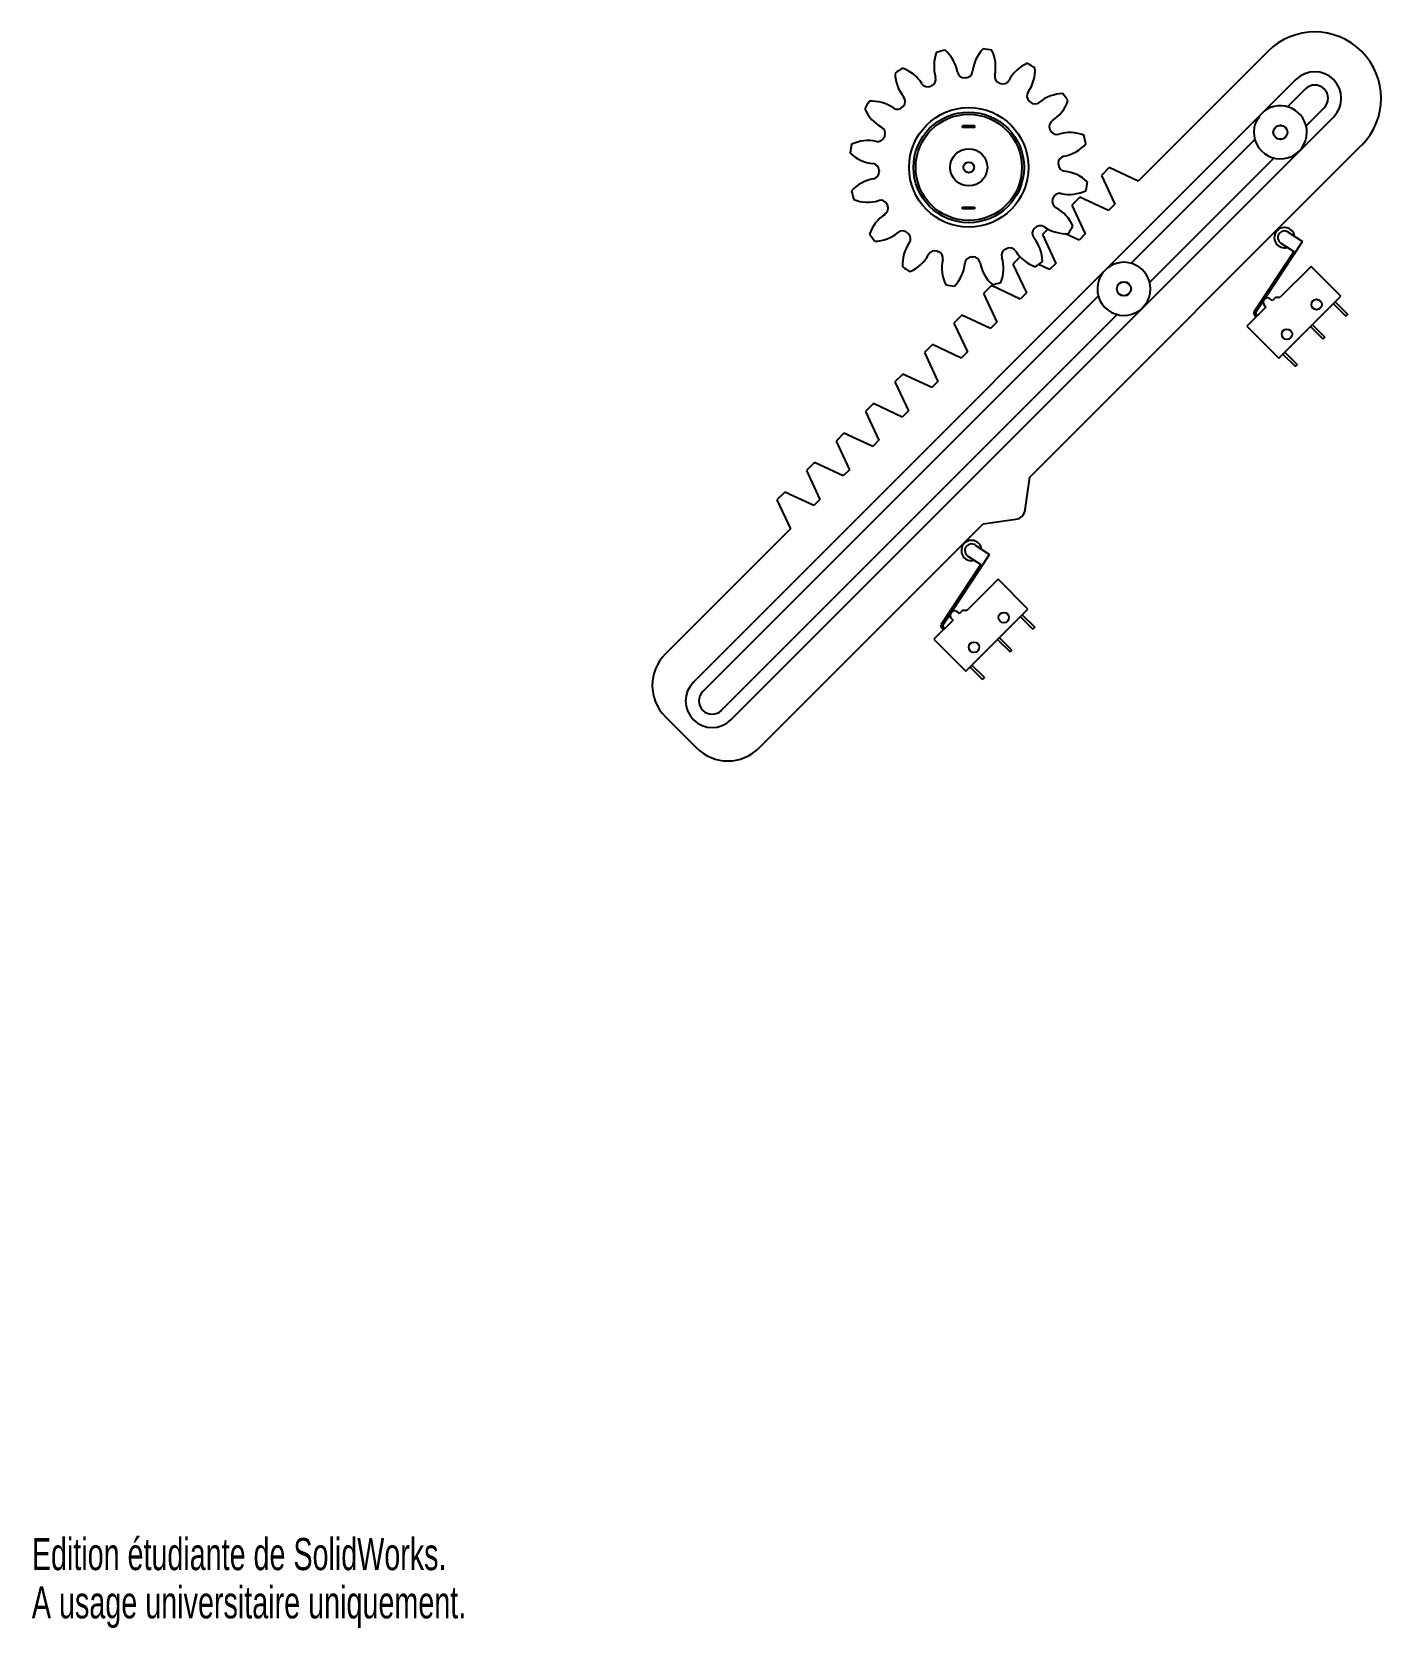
# Model space of a CAD drawing. Extents: x 0 to 152, y 0 to 180.
import ezdxf
from ezdxf.enums import TextEntityAlignment as Align

# ---------------------------------------------------------------- set-up
doc = ezdxf.new("R2010")
doc.units = 0
doc.linetypes.add('SLD-CONTINUE', pattern=[0])
doc.layers.get('0').update_dxf_attribs({"linetype": 'CONTINUOUS'})

msp = doc.modelspace()

# ---------------------------------------------------------------- linework, layer by layer
at = {"color": 7, "linetype": 'SLD-CONTINUE'}
for p, q in [((139.64, 178.09), (125, 163.45)), ((142.83, 174.91), (74.75, 106.84)), ((143.89, 173.85), (141.87, 171.84)), ((143.97, 169.7), (146.01, 171.73)), ((78.99, 102.6), (147.07, 170.67)), ((105.16, 169.49), (105.16, 169.69)), ((106.56, 169.69), (105.16, 169.69)), ((106.56, 169.49), (105.16, 169.49)), ((106.56, 169.49), (106.56, 169.69)), ((138.18, 168.14), (124.19, 154.16)), ((112.77, 130.01), (150.25, 167.49)), ((126.3, 152.02), (140.32, 166.04)), ((121.74, 164.96), (120.85, 164.07)), ((120.85, 164.07), (122.36, 160.82)), ((125, 163.45), (121.74, 164.96)), ((105.16, 160.29), (105.16, 160.49)), ((105.16, 160.49), (106.56, 160.49)), ((106.56, 160.29), (106.56, 160.49)), ((118.41, 161.63), (117.51, 160.74)), ((117.51, 160.74), (119.03, 157.48)), ((121.66, 160.11), (118.41, 161.63)), ((122.36, 160.82), (121.66, 160.11)), ((106.56, 160.29), (105.16, 160.29)), ((114.79, 158.02), (114.18, 157.41)), ((114.18, 157.41), (115.7, 154.15)), ((118.33, 156.78), (116.79, 157.5)), ((119.03, 157.48), (118.33, 156.78)), ((140.9, 157.48), (140.9, 157.48)), ((141.94, 157.69), (143.57, 156.61)), ((138.12, 148.73), (142.58, 155.47)), ((139.28, 150.12), (143.57, 156.61)), ((141.11, 156.44), (142.58, 155.47)), ((111.66, 154.89), (110.85, 154.07)), ((110.85, 154.07), (112.37, 150.82)), ((115, 153.45), (113.75, 154.03)), ((115.7, 154.15), (115, 153.45)), ((144.53, 153.81), (140.99, 150.28)), ((147.89, 150.45), (144.53, 153.81)), ((108.41, 151.64), (107.52, 150.74)), ((111.67, 150.12), (108.41, 151.64)), ((120.5, 150.47), (75.81, 105.78)), ((107.52, 150.74), (109.04, 147.49)), ((112.37, 150.82), (111.67, 150.12)), ((138.29, 148.62), (139.14, 149.91)), ((140.14, 149.92), (139.97, 150.1)), ((140.5, 150.28), (140.14, 149.92)), ((140.99, 150.28), (140.5, 150.28)), ((140.89, 143.45), (147.89, 150.45)), ((148.66, 148.4), (147.25, 149.82)), ((77.93, 103.66), (122.64, 148.36)), ((105.08, 148.3), (104.19, 147.41)), ((108.33, 146.79), (105.08, 148.3)), ((139.44, 149.21), (137.28, 147.06)), ((138.17, 148.29), (138.34, 148.12)), ((138.31, 148.43), (138.48, 148.26)), ((139.26, 149.39), (139.44, 149.21)), ((147.04, 149.6), (148.45, 148.19)), ((104.19, 147.41), (105.7, 144.15)), ((109.04, 147.49), (108.33, 146.79)), ((137.28, 147.06), (140.89, 143.45)), ((144.46, 147.02), (145.87, 145.61)), ((146.08, 145.82), (144.67, 147.24)), ((101.75, 144.97), (100.85, 144.08)), ((105, 143.45), (101.75, 144.97)), ((100.85, 144.08), (102.37, 140.82)), ((105.7, 144.15), (105, 143.45)), ((141.35, 143.91), (142.76, 142.5)), ((142.97, 142.71), (141.56, 144.12)), ((98.42, 141.64), (97.52, 140.75)), ((97.52, 140.75), (99.04, 137.49)), ((101.67, 140.12), (98.42, 141.64)), ((102.37, 140.82), (101.67, 140.12)), ((95.08, 138.31), (94.19, 137.41)), ((94.19, 137.41), (95.71, 134.16)), ((98.34, 136.79), (95.08, 138.31)), ((99.04, 137.49), (98.34, 136.79)), ((91.75, 134.98), (90.86, 134.08)), ((90.86, 134.08), (92.37, 130.83)), ((95.01, 133.46), (91.75, 134.98)), ((95.71, 134.16), (95.01, 133.46)), ((88.42, 131.64), (87.52, 130.75)), ((91.67, 130.13), (88.42, 131.64)), ((87.52, 130.75), (89.04, 127.49)), ((92.37, 130.83), (91.67, 130.13)), ((112.24, 126.3), (112.77, 130.01)), ((85.09, 128.31), (84.19, 127.42)), ((88.34, 126.79), (85.09, 128.31)), ((84.19, 127.42), (85.71, 124.16)), ((89.04, 127.49), (88.34, 126.79)), ((82.18, 99.41), (107.47, 124.71)), ((107.47, 124.71), (111.18, 125.24)), ((85.71, 124.16), (71.57, 110.02)), ((103.92, 114.76), (108.21, 121.26)), ((105.55, 122.12), (105.55, 122.12)), ((105.76, 121.08), (107.22, 120.12)), ((106.59, 122.33), (108.21, 121.26)), ((102.77, 113.38), (107.22, 120.12)), ((109.17, 118.46), (105.64, 114.92)), ((112.53, 115.1), (109.17, 118.46)), ((104.08, 113.86), (101.92, 111.7)), ((102.94, 113.27), (103.79, 114.55)), ((103.9, 114.04), (104.08, 113.86)), ((104.79, 114.57), (104.61, 114.74)), ((105.14, 114.92), (104.79, 114.57)), ((105.64, 114.92), (105.14, 114.92)), ((105.53, 108.1), (112.53, 115.1)), ((111.68, 114.25), (113.1, 112.83)), ((113.31, 113.05), (111.9, 114.46)), ((102.81, 112.94), (102.99, 112.76)), ((102.95, 113.08), (103.13, 112.91)), ((110.73, 110.47), (109.31, 111.88)), ((101.92, 111.7), (105.53, 108.1)), ((109.1, 111.67), (110.52, 110.25)), ((105.99, 108.56), (107.4, 107.14)), ((107.62, 107.35), (106.2, 108.77)), ((71.57, 102.95), (75.1, 99.41))]:
    msp.add_line(p, q, dxfattribs=at)
for points in [[(148.66, 148.4), (148.66, 148.39), (148.63, 148.37), (148.6, 148.34), (148.56, 148.3), (148.52, 148.26), (148.48, 148.22), (148.46, 148.2), (148.45, 148.19)], [(146.08, 145.82), (146.08, 145.81), (146.05, 145.79), (146.02, 145.76), (145.98, 145.71), (145.94, 145.67), (145.9, 145.64), (145.88, 145.62), (145.87, 145.61)], [(142.97, 142.71), (142.96, 142.7), (142.94, 142.68), (142.91, 142.64), (142.87, 142.6), (142.83, 142.56), (142.79, 142.53), (142.77, 142.51), (142.76, 142.5)], [(113.31, 113.05), (113.3, 113.04), (113.28, 113.02), (113.24, 112.98), (113.2, 112.94), (113.16, 112.9), (113.13, 112.87), (113.11, 112.84), (113.1, 112.83)], [(110.73, 110.47), (110.72, 110.46), (110.7, 110.43), (110.66, 110.4), (110.62, 110.36), (110.58, 110.32), (110.55, 110.28), (110.52, 110.26), (110.52, 110.25)], [(107.62, 107.35), (107.61, 107.35), (107.59, 107.32), (107.55, 107.29), (107.51, 107.25), (107.47, 107.21), (107.44, 107.17), (107.41, 107.15), (107.4, 107.14)]]:
    msp.add_lwpolyline(points, dxfattribs=at)
for centre, radius in [((105.86, 164.99), 6.75), ((105.86, 164.99), 6.25), ((105.86, 164.99), 6), ((141.07, 168.95), 0.8), ((141.07, 168.95), 0.787), ((105.86, 164.99), 2.1), ((105.86, 164.99), 0.6), ((123.39, 151.27), 0.8), ((123.39, 151.27), 0.788), ((145.16, 149.5), 0.587), ((141.81, 146.14), 0.587), ((109.81, 114.14), 0.588), ((106.45, 110.78), 0.587)]:
    msp.add_circle(centre, radius, dxfattribs=at)
for centre, radius, start, end in [((144.95, 172.79), 7.5, 315, 135), ((106.26, 176.41), 4.33, 158.608, 196.704), ((105.86, 164.99), 13.5, 101.3619, 105.5999), ((100.32, 174.99), 4.33, 10.2578, 48.3537), ((110.6, 175.39), 4.33, 136.108, 174.204), ((105.86, 164.99), 13.5, 78.8619, 83.0999), ((104.57, 176.34), 4.33, 347.7578, 25.8537), ((114.22, 172.78), 4.33, 113.608, 151.704), ((105.86, 164.99), 13.5, 56.3619, 60.5999), ((105.86, 164.99), 13.5, 123.8619, 128.0999), ((101.86, 175.69), 4.33, 181.108, 219.204), ((96.92, 172.11), 4.33, 32.7578, 70.8537), ((101.35, 174.94), 0.8, 294.3944, 16.704), ((105.37, 175.9), 0.8, 190.2578, 272.5674), ((105.86, 164.99), 10.12, 91.8944, 92.5674), ((105.5, 175.9), 0.8, 271.8944, 354.204), ((109.58, 175.26), 0.8, 167.7578, 250.0674), ((109.02, 175.97), 4.33, 325.2578, 3.3537), ((144.95, 172.79), 3, 315, 135), ((101.23, 174.88), 0.8, 212.7578, 295.0674), ((105.86, 164.99), 10.13, 114.3944, 115.0674), ((105.86, 164.99), 10.12, 69.3944, 70.0674), ((109.71, 175.21), 0.8, 249.3944, 331.704), ((113.23, 173.05), 0.8, 145.2578, 227.5674), ((116.57, 168.99), 4.33, 91.108, 129.204), ((105.86, 164.99), 13.5, 33.8619, 38.0999), ((144.95, 172.79), 1.5, 315, 135), ((105.86, 164.99), 13.5, 146.3619, 150.5999), ((98.07, 173.35), 4.33, 203.608, 241.704), ((94.87, 168.14), 4.33, 55.2578, 93.3537), ((97.8, 172.36), 0.8, 235.2578, 317.5674), ((105.86, 164.99), 10.12, 136.8944, 137.5674), ((97.88, 172.45), 0.8, 316.8944, 39.204), ((105.86, 164.99), 10.13, 46.8944, 47.5674), ((113.33, 172.96), 0.8, 226.8944, 309.204), ((112.98, 173.93), 4.33, 302.7578, 340.8537), ((141.07, 168.95), 3, 0, 127.598), ((95.63, 168.83), 0.8, 339.3944, 61.704), ((115.76, 169.61), 0.8, 122.7578, 205.0674), ((141.07, 168.95), 3, 142.402, 0), ((94.5, 163.7), 4.33, 77.7578, 115.8537), ((95.59, 168.71), 0.8, 257.7578, 340.0674), ((105.86, 164.99), 10.12, 159.3944, 160.0674), ((105.86, 164.99), 10.12, 24.3944, 25.0674), ((115.81, 169.5), 0.8, 204.3944, 286.704), ((117.28, 164.59), 4.33, 68.608, 106.704), ((105.86, 164.99), 13.5, 11.3619, 15.5999), ((105.86, 164.99), 13.5, 168.8619, 173.0999), ((95.46, 169.73), 4.33, 226.108, 264.204), ((116.77, 165.47), 0.8, 100.2578, 182.5674), ((115.86, 170.52), 4.33, 280.2578, 318.3537), ((94.94, 164.62), 0.8, 1.8944, 84.204), ((94.95, 164.5), 0.8, 280.2578, 2.5674), ((105.86, 164.99), 10.12, 181.8944, 182.5674), ((105.86, 164.99), 10.13, 1.8944, 2.5674), ((116.78, 165.35), 0.8, 181.8944, 264.204), ((116.26, 160.24), 4.33, 46.108, 84.204), ((95.86, 159.45), 4.33, 100.2578, 138.3537), ((105.86, 164.99), 13.5, 191.3619, 195.5999), ((117.22, 166.27), 4.33, 257.7578, 295.8537), ((105.86, 164.99), 13.5, 348.8619, 353.0999), ((94.44, 165.39), 4.33, 248.608, 286.704), ((95.91, 160.47), 0.8, 24.3944, 106.704), ((95.96, 160.36), 0.8, 302.7578, 25.0674), ((105.86, 164.99), 10.12, 204.3944, 205.0674), ((116.09, 161.14), 0.8, 159.3944, 241.704), ((105.86, 164.99), 10.13, 339.3944, 340.0674), ((116.13, 161.26), 0.8, 77.7578, 160.0674), ((98.74, 156.04), 4.33, 122.7578, 160.8537), ((113.66, 156.62), 4.33, 23.608, 61.704), ((105.86, 164.99), 13.5, 213.8619, 218.0999), ((95.15, 160.98), 4.33, 271.108, 309.204), ((98.39, 157.01), 0.8, 46.8944, 129.204), ((105.86, 164.99), 10.12, 226.8944, 227.5674), ((98.49, 156.92), 0.8, 325.2578, 47.5674), ((113.84, 157.52), 0.8, 136.8944, 219.204), ((109.86, 154.28), 4.33, 1.108, 39.204), ((105.86, 164.99), 10.13, 316.8944, 317.5674), ((113.92, 157.61), 0.8, 55.2578, 137.5674), ((116.85, 161.83), 4.33, 235.2578, 273.3537), ((105.86, 164.99), 13.5, 326.3619, 330.5999), ((141.53, 157.06), 1.15, 7.2673, 285.8559), ((141.53, 157.06), 0.75, 146.5616, 236.5616), ((141.53, 157.06), 0.75, 56.5616, 146.5616), ((102.7, 154), 4.33, 145.2578, 183.3537), ((97.5, 157.19), 4.33, 293.608, 331.704), ((102.02, 154.76), 0.8, 69.3944, 151.704), ((105.86, 164.99), 10.13, 249.3944, 250.0674), ((102.14, 154.72), 0.8, 347.7578, 70.0674), ((110.37, 155.04), 0.8, 114.3944, 196.704), ((105.86, 164.99), 10.13, 294.3944, 295.0674), ((110.49, 155.09), 0.8, 32.7578, 115.0674), ((114.8, 157.86), 4.33, 212.7578, 250.8537), ((105.86, 164.99), 13.5, 236.3619, 240.5999), ((107.15, 153.63), 4.33, 167.7578, 205.8537), ((101.12, 154.58), 4.33, 316.108, 354.204), ((106.22, 154.07), 0.8, 91.8944, 174.204), ((105.86, 164.99), 10.12, 271.8944, 272.5674), ((106.35, 154.07), 0.8, 10.2578, 92.5674), ((111.4, 154.98), 4.33, 190.2578, 228.3537), ((105.46, 153.56), 4.33, 338.608, 16.704), ((105.86, 164.99), 13.5, 303.8619, 308.0999), ((123.39, 151.27), 3, 0, 127.598), ((105.86, 164.99), 13.5, 258.8619, 263.0999), ((105.86, 164.99), 13.5, 281.3619, 285.5999), ((123.39, 151.27), 3, 142.402, 0), ((139.61, 149.75), 0.5, 45, 225), ((138.42, 148.54), 0.35, 146.5616, 225), ((138.42, 148.54), 0.15, 146.5616, 225), ((111.01, 126.48), 1.25, 278.1301, 351.8699), ((106.17, 121.71), 1.15, 7.2673, 285.8559), ((106.17, 121.71), 0.75, 146.5616, 236.5616), ((106.17, 121.71), 0.75, 56.5616, 146.5616), ((104.26, 114.39), 0.5, 45, 225), ((103.06, 113.18), 0.35, 146.5616, 225), ((103.06, 113.18), 0.15, 146.5616, 225), ((75.1, 106.48), 5, 135, 225), ((76.87, 104.72), 3, 135, 315), ((76.87, 104.72), 1.5, 135, 315), ((78.64, 102.95), 5, 225, 315)]:
    msp.add_arc(centre, radius, start, end, dxfattribs=at)

# ---------------------------------------------------------------- texts
at = {"color": 7, "linetype": 'CONTINUOUS'}
for s, width, p in [('Edition étudiante de SolidWorks.', 0.667188, (0, 5.45)), ('A usage universitaire uniquement.', 0.668182, (0, 0))]:
    msp.add_text(s, height=3.633, dxfattribs=dict(at, width=width)).set_placement(p, align=Align.BOTTOM_LEFT)

doc.saveas('drawing.dxf')
